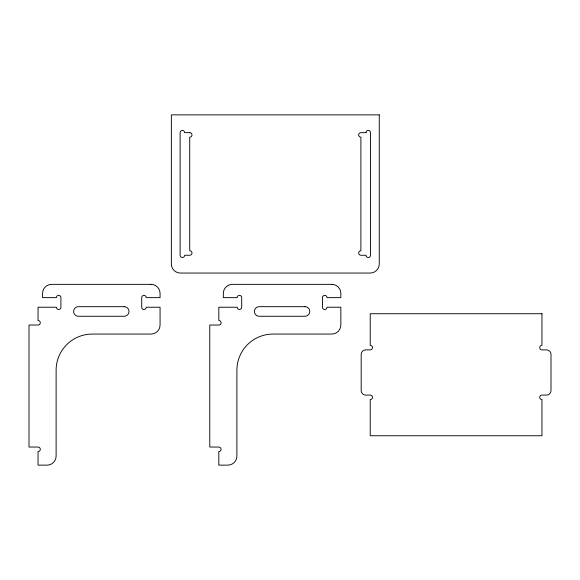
<?xml version="1.0" encoding="UTF-8"?>
<svg xmlns="http://www.w3.org/2000/svg" width="580" height="580" viewBox="0 0 580 580"><rect width="100%" height="100%" fill="white"/><g stroke="black" fill="none" stroke-linecap="round" stroke-linejoin="round"><path stroke-width="0.87" d="M379.262 114.869L171.361 114.869L171.361 264.016A9.041 9.041 0 0 0 180.402 273.05L370.221 273.05A9.041 9.041 0 0 0 379.262 264.016L379.262 114.869M189.725 132.668L184.643 132.668A2.262 2.262 0 0 0 182.381 130.406A2.262 2.262 0 0 0 180.119 132.668L180.119 255.258A2.262 2.262 0 0 0 182.381 257.513A2.262 2.262 0 0 0 184.643 255.258L189.725 255.258A2.262 2.262 0 0 0 191.987 252.996A2.262 2.262 0 0 0 189.725 250.734L189.725 137.184A2.262 2.262 0 0 0 191.987 134.922A2.262 2.262 0 0 0 189.725 132.668M365.987 132.668L360.898 132.668A2.262 2.262 0 0 0 358.643 134.922A2.262 2.262 0 0 0 360.898 137.184L360.898 250.734A2.262 2.262 0 0 0 358.643 252.996A2.262 2.262 0 0 0 360.898 255.258L365.987 255.258A2.262 2.262 0 0 0 368.242 257.513A2.262 2.262 0 0 0 370.504 255.258L370.504 132.668A2.262 2.262 0 0 0 368.242 130.406A2.262 2.262 0 0 0 365.987 132.668M151.025 284.352L51.598 284.352A9.041 9.041 0 0 0 42.557 293.393L42.557 297.627L56.398 297.627A2.262 2.262 0 0 1 58.66 295.365A2.262 2.262 0 0 1 60.922 297.627L60.922 307.233A2.262 2.262 0 0 1 58.66 309.488A2.262 2.262 0 0 1 56.398 307.233L38.041 307.233L38.041 320.508A2.262 2.262 0 0 1 40.295 322.763A2.262 2.262 0 0 1 38.041 325.025L29 325.025L29 447.049L38.041 447.049A2.262 2.262 0 0 1 40.295 449.311A2.262 2.262 0 0 1 38.041 451.574L38.041 465.131L47.081 465.131A9.041 9.041 0 0 0 56.115 456.09L56.115 370.221A36.156 36.156 0 0 1 92.271 334.065L151.025 334.065A9.041 9.041 0 0 0 160.065 325.025L160.065 307.233L146.225 307.233A2.262 2.262 0 0 1 143.963 309.488A2.262 2.262 0 0 1 141.701 307.233L141.701 297.627A2.262 2.262 0 0 1 143.963 295.365A2.262 2.262 0 0 1 146.225 297.627L160.065 297.627L160.065 293.393A9.041 9.041 0 0 0 151.025 284.352M331.803 284.352L232.377 284.352A9.041 9.041 0 0 0 223.336 293.393L223.336 297.627L237.176 297.627A2.262 2.262 0 0 1 239.438 295.365A2.262 2.262 0 0 1 241.7 297.627L241.7 307.233A2.262 2.262 0 0 1 239.438 309.488A2.262 2.262 0 0 1 237.176 307.233L218.819 307.233L218.819 320.508A2.262 2.262 0 0 1 221.082 322.763A2.262 2.262 0 0 1 218.819 325.025L209.779 325.025L209.779 447.049L218.819 447.049A2.262 2.262 0 0 1 221.082 449.311A2.262 2.262 0 0 1 218.819 451.574L218.819 465.131L227.86 465.131A9.041 9.041 0 0 0 236.894 456.09L236.894 370.221A36.156 36.156 0 0 1 273.05 334.065L331.803 334.065A9.041 9.041 0 0 0 340.844 325.025L340.844 307.233L327.004 307.233A2.262 2.262 0 0 1 324.742 309.488A2.262 2.262 0 0 1 322.487 307.233L322.487 297.627A2.262 2.262 0 0 1 324.742 295.365A2.262 2.262 0 0 1 327.004 297.627L340.844 297.627L340.844 293.393A9.041 9.041 0 0 0 331.803 284.352M124.193 306.668L78.431 306.668A4.8 4.8 0 0 0 73.631 311.467A4.8 4.8 0 0 0 78.431 316.267L124.193 316.267A4.8 4.8 0 0 0 128.992 311.467A4.8 4.8 0 0 0 124.193 306.668M304.971 306.668L259.209 306.668A4.8 4.8 0 0 0 254.41 311.467A4.8 4.8 0 0 0 259.209 316.267L304.971 316.267A4.8 4.8 0 0 0 309.771 311.467A4.8 4.8 0 0 0 304.971 306.668M541.959 313.729L370.221 313.729L370.221 345.361A2.262 2.262 0 0 1 372.483 347.623A2.262 2.262 0 0 1 370.221 349.885L365.704 349.885A4.517 4.517 0 0 0 361.18 354.402L361.18 390.558A4.517 4.517 0 0 0 365.704 395.082L370.221 395.082A2.262 2.262 0 0 1 372.483 397.336A2.262 2.262 0 0 1 370.221 399.598L370.221 435.754L541.959 435.754L541.959 399.598A2.262 2.262 0 0 1 539.704 397.336A2.262 2.262 0 0 1 541.959 395.082L546.483 395.082A4.517 4.517 0 0 0 551 390.558L551 354.402A4.517 4.517 0 0 0 546.483 349.885L541.959 349.885A2.262 2.262 0 0 1 539.704 347.623A2.262 2.262 0 0 1 541.959 345.361L541.959 313.729"/></g></svg>
